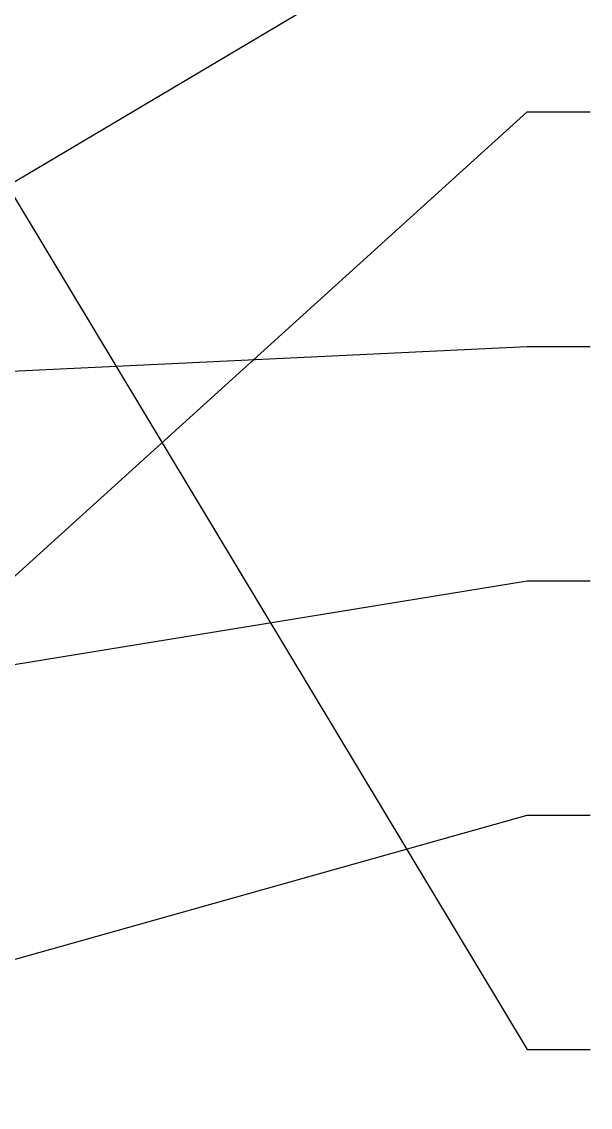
# Model space of a CAD drawing. Header units: millimetres. Extents: x 0 to 3648, y 0 to 594.
# Drawn here: x 1645.62 to 1670.17, y 378.63 to 425.49 of the extents above; entities that cross this region are included whole.
import ezdxf

# ---------------------------------------------------------------- set-up
doc = ezdxf.new("R2010")
doc.units = ezdxf.units.MM
doc.layers.add('COTAS', color=4, linetype='CONTINUOUS')

msp = doc.modelspace()

# ---------------------------------------------------------------- linework, layer by layer
at = {"layer": 'COTAS'}
for p, q in [((1623.85927, 405.87567), (1667.44852, 431.71783)), ((1641.76217, 423.77838), (1667.44852, 381.12324)), ((1619.96755, 378.63243), (1667.44852, 421.59892)), ((1667.44852, 421.59892), (1670.17288, 421.59892)), ((1631.79898, 409.76757), (1667.44852, 411.48)), ((1667.44852, 411.48), (1670.17288, 411.48)), ((1633.04422, 395.75676), (1667.44852, 401.36107)), ((1667.44852, 401.36107), (1670.17288, 401.36107)), ((1633.66697, 381.74594), (1667.44852, 391.24217)), ((1667.44852, 391.24217), (1670.17288, 391.24217)), ((1667.44852, 381.12324), (1670.17288, 381.12324))]:
    msp.add_line(p, q, dxfattribs=at)

doc.saveas('drawing.dxf')
